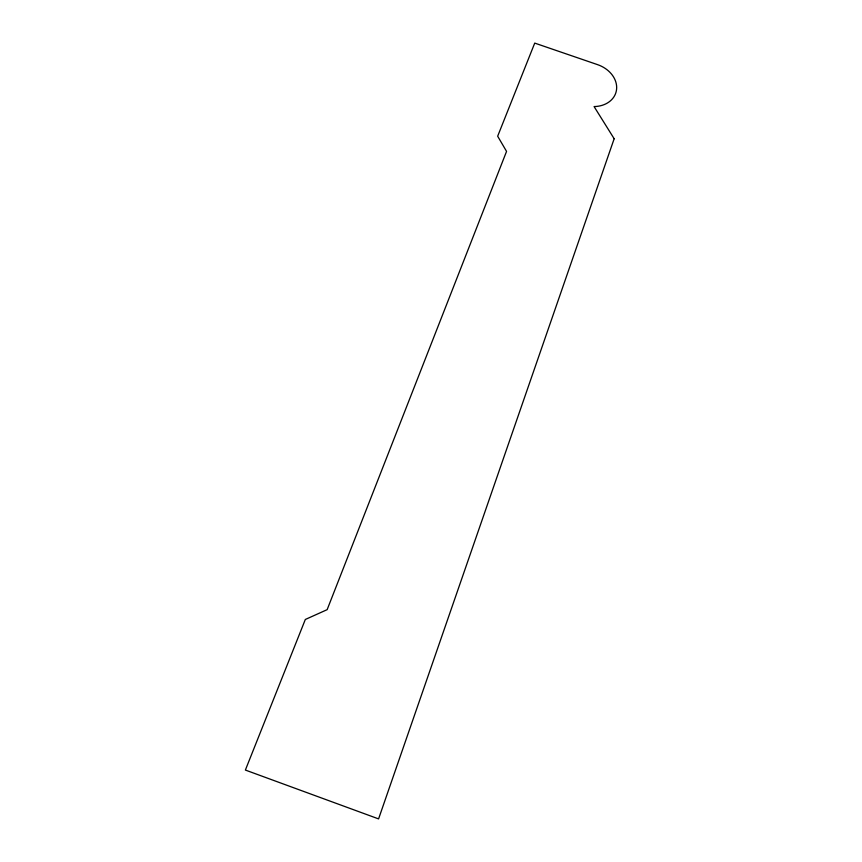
<?xml version="1.0" encoding="UTF-8"?>
<svg xmlns="http://www.w3.org/2000/svg" width="862" height="862" viewBox="0 0 862 862"><rect width="100%" height="100%" fill="white"/><g stroke="black" fill="none" stroke-linecap="round" stroke-linejoin="round"><path stroke-width="1.29" d="M614.164 138.739L378.58 818.9L245.379 770.057L305.32 619.476L327.151 609.66L506.554 151.4L497.665 136.218L534.731 43.1L597.549 64.639A26.862 21.345 17 0 1 616.61 88.969A26.862 21.345 17 0 1 594.08 106.565L614.164 138.739"/></g></svg>
